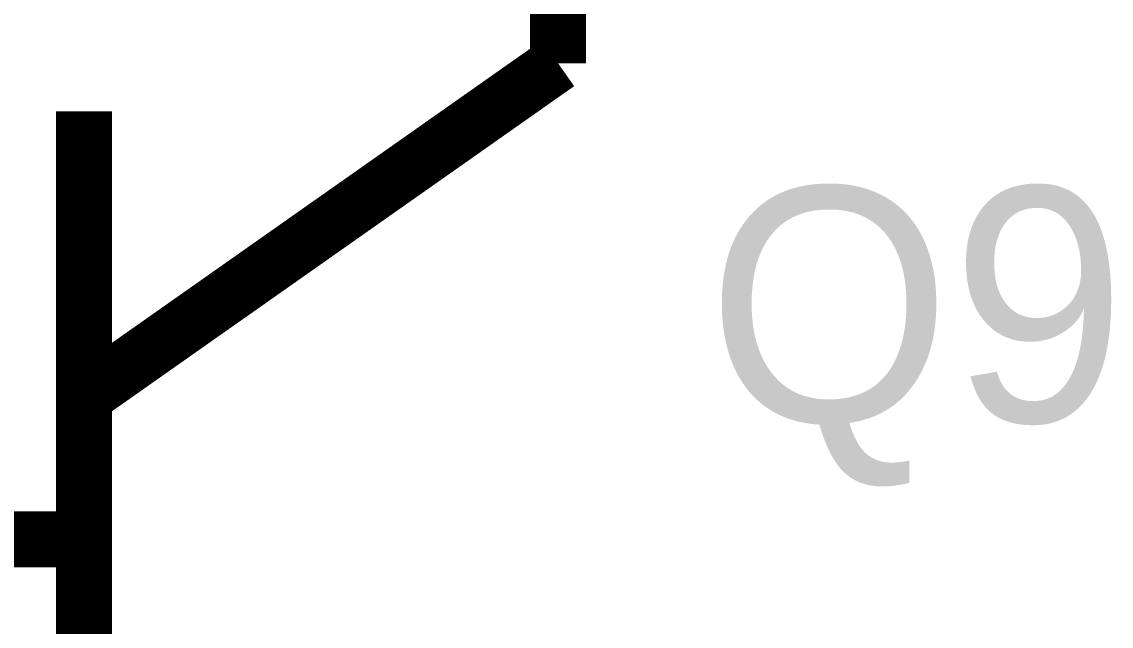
# Model space of a CAD drawing. Header units: inches. Extents: x 0 to 22.3, y 0 to 15.7.
# Drawn here: x 0.9872 to 1.2168, y 13.9809 to 14.1082 of the extents above; entities that cross this region are included whole.
import ezdxf

# ---------------------------------------------------------------- set-up
doc = ezdxf.new("R2010")
doc.units = ezdxf.units.IN
doc.header["$MEASUREMENT"] = 0
doc.layers.add('Sheet', color=255, linetype='Continuous')

msp = doc.modelspace()

# ---------------------------------------------------------------- linework, layer by layer
at = {"layer": 'Sheet'}
for points in [[(1.10024, 14.0995, 0.0118, 0.0118, 0), (1.10024, 14.19939, 0.0118, 0.0118, 0)], [(1.10024, 14.0995, 0.0118, 0.0118, 0), (1.00033, 14.02922, 0.0118, 0.0118, 0)], [(1.00033, 14.08934, 0.0118, 0.0118, 0), (1.00033, 13.90944, 0.0118, 0.0118, 0)], [(1.00033, 13.99917, 0.0118, 0.0118, 0), (0.89999, 13.99917, 0.0118, 0.0118, 0)]]:
    msp.add_lwpolyline(points, format="xyseb", dxfattribs=at)

# ---------------------------------------------------------------- texts
msp.add_text('Q9', height=0.049505, dxfattribs=at).set_placement((1.13162, 14.02392))

doc.saveas('drawing.dxf')
